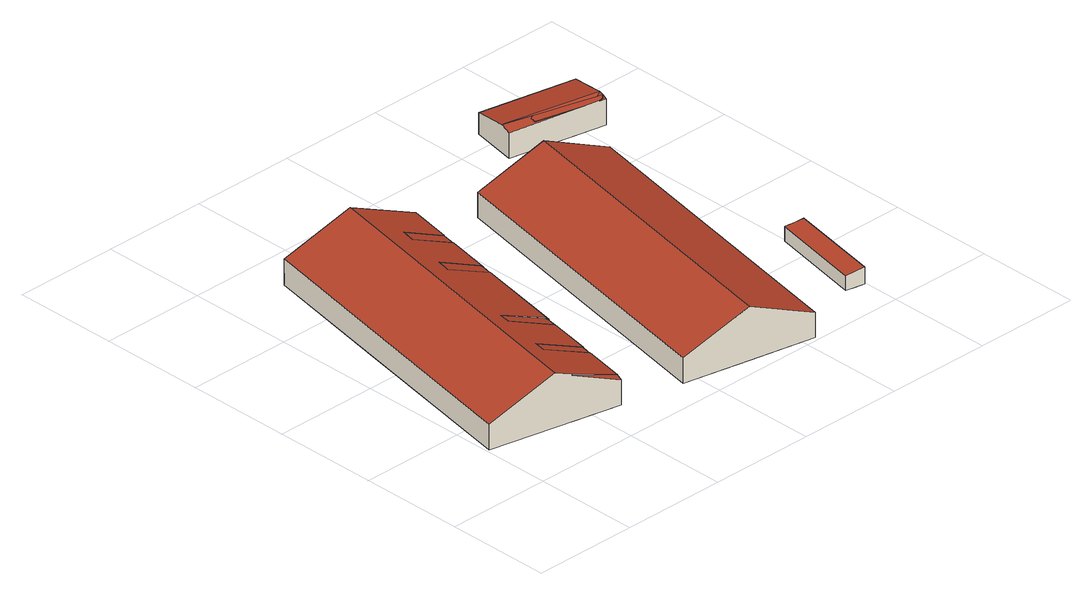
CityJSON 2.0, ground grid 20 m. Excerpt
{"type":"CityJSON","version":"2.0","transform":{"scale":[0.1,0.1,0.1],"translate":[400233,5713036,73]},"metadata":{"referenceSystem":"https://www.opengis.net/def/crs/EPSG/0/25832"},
"CityObjects":{
"building1":{"type":"Building","attributes":{"name":"05913000712260168 004","LoD1_datenquelleDachhoehe":"1000","LoD1_bezugspunktDach":"2200","GebaeudeHoehe":10.4,"LoD1_datenquelleBodenhoehe":"1000","LoD1_datenquelleLage":"1000","LoD2_datenquelleBodenhoehe":"1000","LoD2_datenquelleDachhoehe":"1000","LoD2_datenquelleLage":"1000","LoD2_FFDatum":"2020-02-06","LoD3_datenquelleBodenhoehe":"1000","LoD3_datenquelleDachhoehe":"1000","LoD3_datenquelleLage":"1000","LoD3_FFDatum":"2019-10-16","LoD3_FirstGenerationBy":"Hochschule Niederrhein, iPattern Institut, 2019","roofType":"9999","measuredHeight":10.4,"storeysAboveGround":0},"address":[{"locality":"Dortmund","thoroughfareNumber":"168","thoroughfareName":"Greveler Straße"}],"geometry":[{"type":"MultiSurface","lod":"2","boundaries":[[[0,1,2,3,4]],[[5,6,7,8,9,10,11,12,13,14,15,16,17,18,19,20,21,22,23,24,25,26,27,28,29,30,31,0,4]],[[32,33,34,35,36,37,38]],[[39,40,41,42,43,44]],[[45,46,21,47,48]],[[49,50,51,52,53]],[[7,54,55]],[[56,57,58,59,60,61,62,63,64,65,66,67,68,69,70,71,72,73,74,75,76,77]],[[72,55,54,6,5,4,3,76]],[[76,3,2,1,56]],[[56,1,0,31,58]],[[39,30,29,40]],[[40,29,28,41]],[[41,28,27,42]],[[42,27,26,43]],[[48,24,23,45]],[[45,23,22,46]],[[46,22,21]],[[21,20,47]],[[32,18,17,33]],[[33,17,16,34]],[[34,16,15,35]],[[35,15,14,36]],[[36,14,13,37]],[[53,12,11,49]],[[49,11,10,50]],[[50,10,9,51]],[[51,9,8,52]],[[7,6,54]],[[58,31,30,39,44,43,26,25,24,48,47,20,19,18,32,38,37,13,12,53,52,8,7,55,72]]],"semantics":{"surfaces":[{"type":"RoofSurface"},{"type":"GroundSurface"},{"type":"WallSurface"}],"values":[0,0,0,0,0,0,0,1,2,2,2,2,2,2,2,2,2,2,2,2,2,2,2,2,2,2,2,2,2,2]}}]},
"building2":{"type":"Building","attributes":{"name":"05913000712260168 005","LoD1_datenquelleDachhoehe":"1000","LoD1_bezugspunktDach":"2200","GebaeudeHoehe":10.3,"LoD1_datenquelleBodenhoehe":"1000","LoD1_datenquelleLage":"1000","LoD2_datenquelleBodenhoehe":"1000","LoD2_datenquelleDachhoehe":"1000","LoD2_datenquelleLage":"1000","LoD2_FFDatum":"2020-02-06","LoD3_datenquelleBodenhoehe":"1000","LoD3_datenquelleDachhoehe":"1000","LoD3_datenquelleLage":"1000","LoD3_FFDatum":"2019-10-16","LoD3_FirstGenerationBy":"Hochschule Niederrhein, iPattern Institut, 2019","roofType":"3100","measuredHeight":10.3,"storeysAboveGround":0},"address":[{"locality":"Dortmund","thoroughfareNumber":"168","thoroughfareName":"Greveler Straße"}],"geometry":[{"type":"MultiSurface","lod":"2","boundaries":[[[78,79,80,81]],[[80,82,83,81]],[[84,85,86,87,88,89]],[[89,82,80,79,85]],[[85,79,78,86]],[[86,78,81,83,88]],[[88,83,82,89]]],"semantics":{"surfaces":[{"type":"RoofSurface"},{"type":"GroundSurface"},{"type":"WallSurface"}],"values":[0,0,1,2,2,2,2]}}]},
"building3":{"type":"Building","attributes":{"name":"05913000712260168 006","LoD1_datenquelleDachhoehe":"1000","LoD1_bezugspunktDach":"2200","GebaeudeHoehe":3.2,"LoD1_AnlassartAlkis":300200,"LoD1_datenquelleBodenhoehe":"1000","LoD1_datenquelleLage":"1000","LoD2_datenquelleBodenhoehe":"1000","LoD2_datenquelleDachhoehe":"1000","LoD2_datenquelleLage":"1000","LoD2_FFDatum":"2020-02-06","LoD3_datenquelleBodenhoehe":"1000","LoD3_datenquelleDachhoehe":"1000","LoD3_datenquelleLage":"1000","LoD3_FFDatum":"2019-10-16","LoD3_FirstGenerationBy":"Hochschule Niederrhein, iPattern Institut, 2019","roofType":"1000","measuredHeight":3.2,"storeysAboveGround":0},"address":[{"locality":"Dortmund","thoroughfareNumber":"168","thoroughfareName":"Greveler Straße"}],"geometry":[{"type":"MultiSurface","lod":"2","boundaries":[[[90,91,92,93,94,95,96]],[[97,98,99,100,101,102,103]],[[102,96,95,103]],[[103,95,94,97]],[[97,94,93,92,99]],[[99,92,91,100]],[[100,91,90,96,102]]],"semantics":{"surfaces":[{"type":"RoofSurface"},{"type":"GroundSurface"},{"type":"WallSurface"}],"values":[0,1,2,2,2,2,2]}}]},
"building4":{"type":"Building","attributes":{"name":"05913000712260168 007","LoD1_datenquelleDachhoehe":"1000","LoD1_bezugspunktDach":"2200","GebaeudeHoehe":5.4,"LoD1_datenquelleBodenhoehe":"1000","LoD1_datenquelleLage":"1000","LoD2_datenquelleBodenhoehe":"1000","LoD2_datenquelleDachhoehe":"1000","LoD2_datenquelleLage":"1000","LoD2_FFDatum":"2020-02-06","LoD3_datenquelleBodenhoehe":"1000","LoD3_datenquelleDachhoehe":"1000","LoD3_datenquelleLage":"1000","LoD3_FFDatum":"2019-10-16","LoD3_FirstGenerationBy":"Hochschule Niederrhein, iPattern Institut, 2019","roofType":"1000","measuredHeight":5.4,"storeysAboveGround":0},"address":[{"locality":"Dortmund","thoroughfareNumber":"168","thoroughfareName":"Greveler Straße"}],"geometry":[{"type":"MultiSurface","lod":"2","boundaries":[[[104,105,106,107,108,109,110,111]],[[112,113,114,115,116,117,118,119,120]],[[117,116,121,110,122,119,123]],[[111,116,115,104]],[[104,115,114]],[[114,124,125,126]],[[127,128,129,130,131,132,133,134,135,136,137,138,139]],[[121,111,110]],[[129,122,110,109,131]],[[131,109,108,132]],[[119,118,123]],[[123,118,117]],[[114,113,124]],[[124,113,112,125]],[[138,126,125,112,120,119,122,129]],[[116,111,121]],[[132,108,107,106,105,104,114,126,138]]],"semantics":{"surfaces":[{"type":"RoofSurface"},{"type":"GroundSurface"},{"type":"WallSurface"}],"values":[0,0,0,0,0,0,1,2,2,2,2,2,2,2,2,2,2]}}]}
},
"vertices":[
[248,698,110],[123,723,55],[74,480,55],[4,127,55],[129,102,110],[159,96,98],[160,96,97],[257,90,57],[272,167,57],[269,168,59],[183,185,95],[186,206,95],[277,188,57],[292,268,57],[289,269,59],[203,287,95],[207,310,95],[295,293,59],[296,287,57],[297,289,57],[330,458,57],[249,474,91],[254,498,92],[333,482,58],[335,479,57],[335,481,57],[352,564,57],[350,565,58],[274,581,90],[280,606,90],[357,591,57],[373,673,57],[296,287,56],[295,293,57],[207,310,94],[203,287,94],[289,269,57],[292,268,56],[293,269,56],[357,591,56],[280,606,89],[274,581,89],[350,565,56],[352,564,56],[352,565,56],[333,482,57],[254,498,91],[330,458,56],[335,479,56],[186,206,94],[183,185,94],[269,168,57],[272,167,56],[277,188,56],[160,96,94],[254,77,53],[123,723,6],[248,698,6],[373,673,6],[357,591,6],[352,565,6],[352,564,6],[335,481,6],[335,479,6],[330,458,6],[297,289,6],[296,287,6],[293,269,6],[292,268,6],[277,188,6],[272,167,6],[257,90,6],[254,77,6],[160,96,6],[159,96,6],[129,102,6],[4,127,6],[74,480,6],
[622,4,55],[741,600,55],[616,625,110],[497,28,110],[490,650,55],[371,53,55],[616,625,7],[741,600,7],[622,4,7],[497,28,7],[371,53,7],[490,650,7],
[780,72,34],[798,69,36],[833,246,36],[816,249,34],[806,252,33],[798,254,32],[762,76,32],[806,252,4],[816,249,4],[833,246,4],[798,69,4],[780,72,4],[762,76,4],[798,254,4],
[843,727,60],[844,730,59],[844,731,59],[844,733,59],[857,797,47],[672,833,47],[659,765,59],[664,764,60],[827,712,56],[836,713,57],[842,719,58],[832,722,58],[715,751,59],[708,748,58],[707,738,57],[799,717,56],[825,712,56],[664,764,59],[655,745,55],[707,738,56],[836,713,56],[827,712,55],[840,709,55],[825,712,6],[799,717,6],[655,745,6],[659,765,6],[672,833,6],[857,797,6],[844,733,6],[844,731,6],[844,730,6],[843,727,6],[842,719,6],[840,709,6],[827,712,6]
]}
